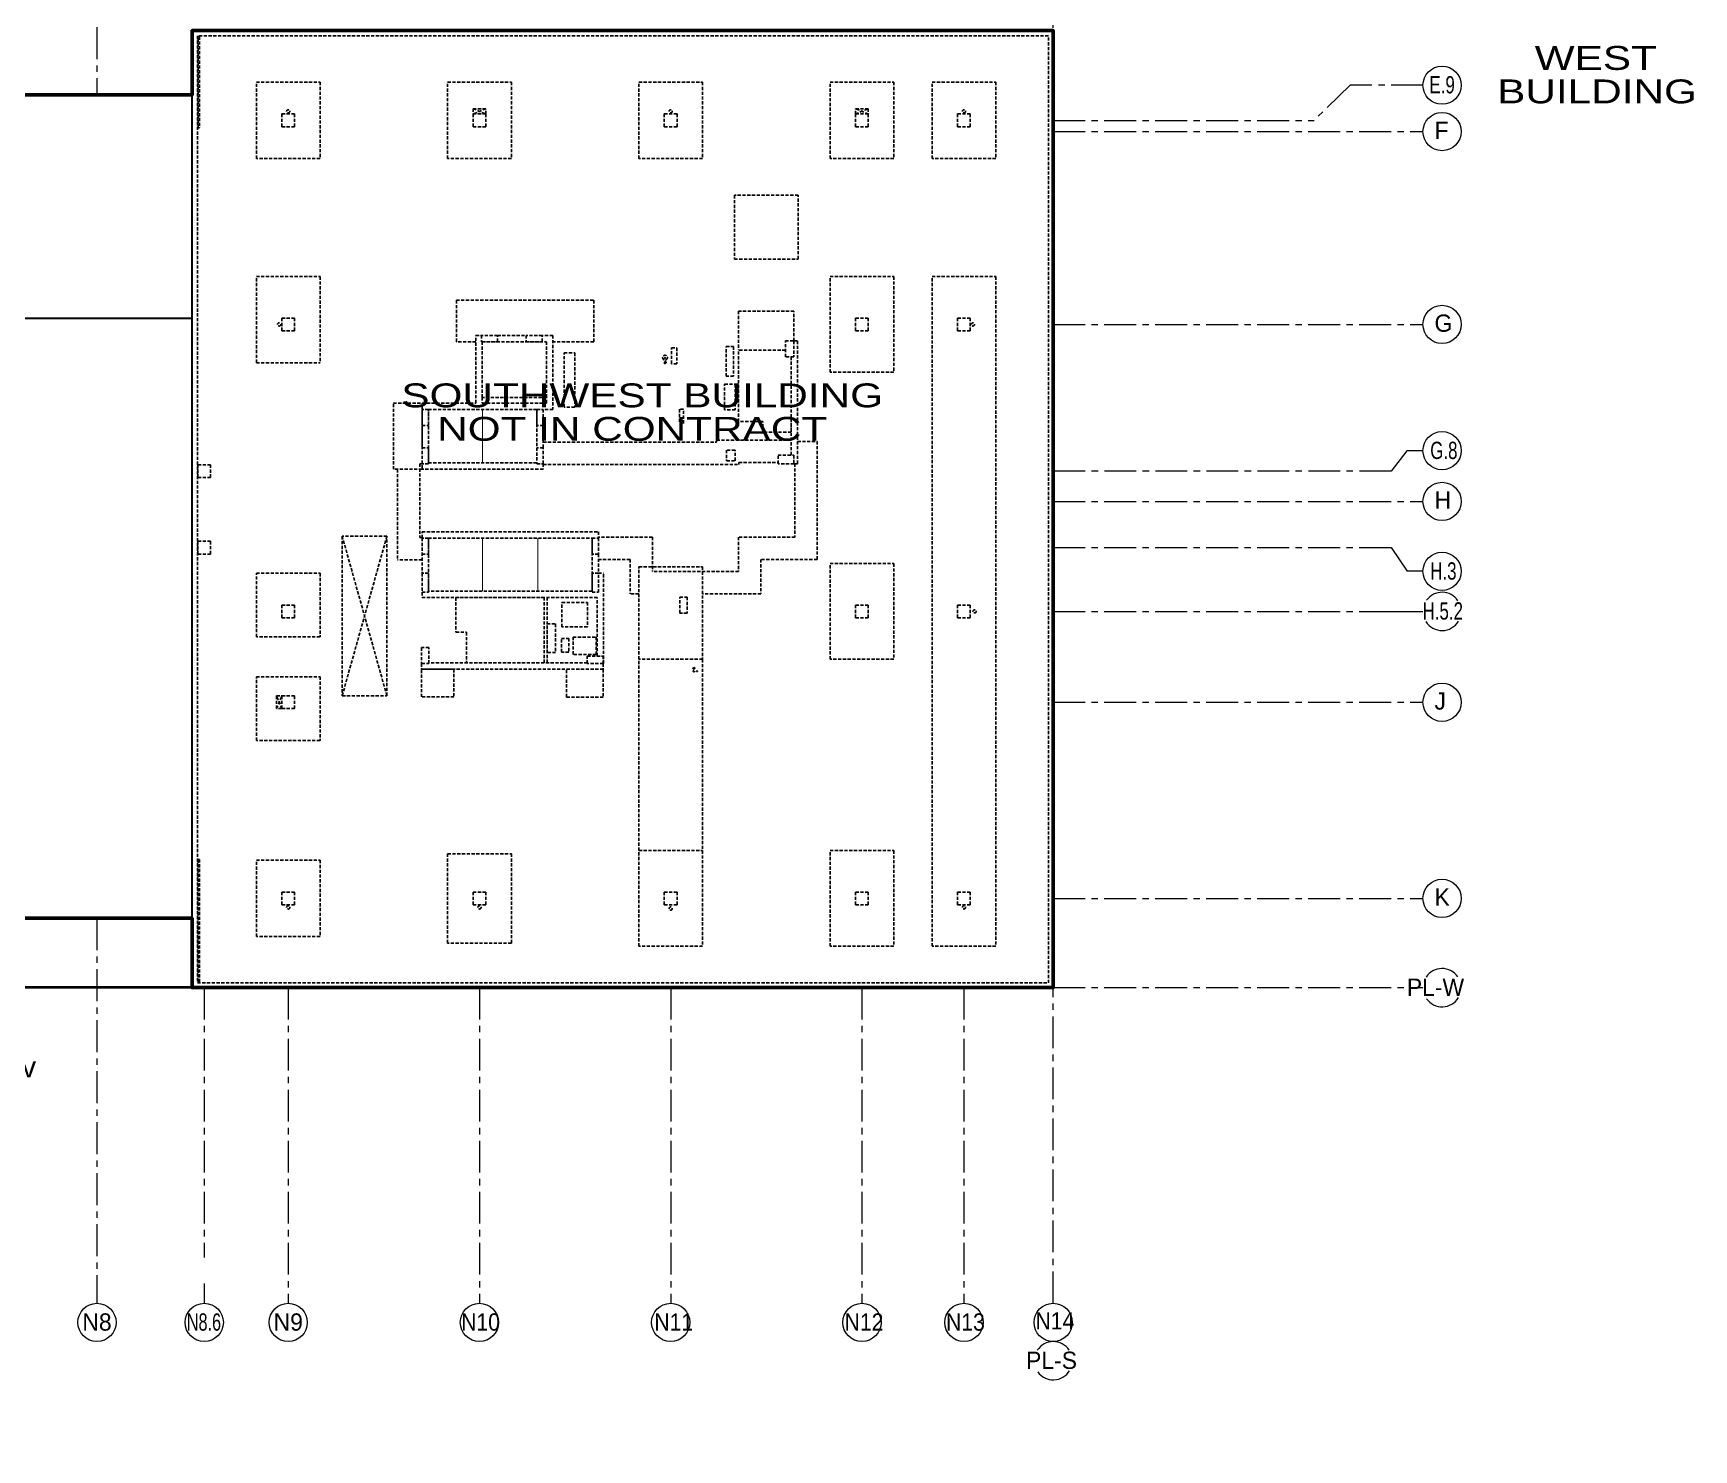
# Model space of a CAD drawing. Header units: inches. Extents: x -26500 to -19632, y -3347 to 2257.
# Drawn here: x -22981 to -19855, y -3347 to -682 of the extents above; entities that cross this region are included whole.
import ezdxf
from ezdxf.enums import TextEntityAlignment as Align

# ---------------------------------------------------------------- set-up
doc = ezdxf.new("R2010")
doc.units = ezdxf.units.IN
doc.header["$LTSCALE"] = 48
doc.header["$MEASUREMENT"] = 0
for name, pattern in [('A105$0$CENTER', [2, 1.25, -0.25, 0.25, -0.25]), ('Matchline$0$DASHED', [0.75, 0.5, -0.25]), ('NB - 9th floor_plan$0$HIDDEN2', [0.1875, 0.125, -0.0625])]:
    doc.linetypes.add(name, pattern=pattern)
for name, color, linetype in [('A105$0$A-ANNO-TEXT', 8, 'Continuous'), ('A105$0$A-ANNO-WEST', 8, 'Continuous'), ('A105$0$A-GRID-1DP0-15', 8, 'Continuous'), ('A105$0$A-GRID-GRD4-9', 8, 'Continuous'), ('A105$0$A-GRID-GRDP0-12', 8, 'Continuous'), ('A105$0$A-GRID-GRDP0-15', 8, 'Continuous'), ('A105$0$A-GRID-ID4-9', 8, 'Continuous'), ('A105$0$A-GRID-IDP0-12', 8, 'Continuous'), ('A105$0$C-PROP', 8, 'Continuous'), ('Matchline$0$Match Line', 5, 'Matchline$0$DASHED'), ('NB - 9th floor_plan$0$stcbeams', 1, 'NB - 9th floor_plan$0$HIDDEN2'), ('NB - 9th floor_plan$0$STCCOLS1', 1, 'NB - 9th floor_plan$0$HIDDEN2'), ('NB - 9th floor_plan$0$STCCOLS2', 1, 'NB - 9th floor_plan$0$HIDDEN2'), ('NB - 9th floor_plan$0$STDROPS', 1, 'NB - 9th floor_plan$0$HIDDEN2'), ('NB - 9th floor_plan$0$STSBEAMS1', 1, 'NB - 9th floor_plan$0$HIDDEN2'), ('NB - 9th floor_plan$0$STSLABEDGE', 1, 'NB - 9th floor_plan$0$HIDDEN2'), ('NB - 9th floor_plan$0$stslabfold', 1, 'NB - 9th floor_plan$0$HIDDEN2'), ('NB - 9th floor_plan$0$STSLABNOTCH', 1, 'NB - 9th floor_plan$0$HIDDEN2'), ('NB - 9th floor_plan$0$STWETSTACK', 1, 'NB - 9th floor_plan$0$HIDDEN2'), ('XREF', 7, 'Continuous')]:
    doc.layers.add(name, color=color, linetype=linetype)
doc.styles.add('A105$0$style-Arial', font='arial.ttf')
doc.styles.add('Matchline$0$Style-arial', font='arial.shx')

# ---------------------------------------------------------------- blocks, each defined once
blk = doc.blocks.new('Matchline')
at = {"layer": 'Matchline$0$Match Line', "color": 5, "lineweight": 0, "transparency": 33554687, "const_width": 4}
for points in [[(-22681, 2080.4), (-22681, -161.9)], [(-23315.6, -250.3), (-23315.6, -3345.5)]]:
    blk.add_lwpolyline(points, dxfattribs=at)
at = {"layer": 'Matchline$0$Match Line', "color": 5, "linetype": 'Continuous', "lineweight": 30, "transparency": 33554687, "char_height": 15, "attachment_point": 7, "rotation": 90, "line_spacing_factor": 0.84, "style": 'Matchline$0$Style-arial'}
for insert in [(-22682.9, 1843.4), (-22682.9, -92), (-23317.5, -423.1), (-23317.5, -2761.9)]:
    blk.add_mtext('{\\W1.2667;Match Line}', dxfattribs=dict(at, insert=insert))
blk = doc.blocks.new('NB - 9th floor_plan')
at = {"layer": 'NB - 9th floor_plan$0$stcbeams', "transparency": 33554687}
for p, q in [((-22147.8, -1377.9), (-22147.8, -1250.4)), ((-22147.8, -1250.4, 0), (-22137, -1250.4, 0)), ((-22002.8, -1250.4, 0), (-22023, -1250.4, 0)), ((-22002.8, -1250.4, 0), (-22002.8, -1389.9, 0)), ((-22135.8, -1367.3, 0), (-22135.8, -1377.9, 0)), ((-22249, -1389.9, -0.3), (-22249, -1377.9, -0.3)), ((-22249, -1377.9), (-22147.8, -1377.9)), ((-22002.8, -1389.9), (-22021.2, -1389.9)), ((-22249, -1502.4), (-22249, -1491.9)), ((-22021, -1491.9), (-22021, -1502.4)), ((-22021, -1502.4), (-22249, -1502.4)), ((-22249, -1659.6, 0), (-22249, -1697.6, 0)), ((-21917, -1661.9, 0), (-21917, -1697.9, 0)), ((-21917, -1697.9, 0), (-21907.4, -1697.9, 0)), ((-21907.4, -1867.9), (-21907.4, -1697.9)), ((-22249, -1733.9, 0), (-22249, -1743.8, 0)), ((-22249, -1743.8), (-21919.4, -1743.8)), ((-22013.6, -1866.6), (-22013.6, -1743.8)), ((-21919.4, -1853.9), (-21919.4, -1743.8)), ((-22250, -1868, 0), (-22250, -1878.6, 0)), ((-21938, -1866.6), (-22236, -1866.6)), ((-21908, -1867.9), (-21908, -1878.6)), ((-21908, -1867.9), (-21907.4, -1867.9)), ((-21908, -1878.6), (-22250, -1878.6))]:
    blk.add_line(p, q, dxfattribs=at)
for points, elevation in [([(-22107, -1250.4), (-22053, -1250.4)], 0), ([(-22249, -1461.9), (-22249, -1419.9)], -0.3), ([(-22249, -1631.9), (-22249, -1619.9)], 0), ([(-22249, -1619.9), (-21917, -1619.9), (-21917, -1631.9)], 0)]:
    blk.add_lwpolyline(points, dxfattribs=dict(at, elevation=elevation))
for points in [[(-21549, -1260.9), (-21542.2, -1260.9), (-21542.2, -1491.9), (-21547.2, -1491.9)], [(-22135.8, -1377.9), (-22014.6, -1377.9), (-22014.6, -1367.3)], [(-22021, -1419.9), (-22021, -1463.6)], [(-21554.2, -1415.6), (-21554.2, -1475.9)]]:
    blk.add_lwpolyline(points, dxfattribs=at)
at = {"layer": 'NB - 9th floor_plan$0$STCCOLS1', "transparency": 33554687}
for points in [[(-22513, -833.9), (-22489, -833.9), (-22489, -857.9), (-22513, -857.9)], [(-22153, -833.9), (-22129, -833.9), (-22129, -857.9), (-22153, -857.9)], [(-21793, -833.9), (-21769, -833.9), (-21769, -857.9), (-21793, -857.9)], [(-21433, -833.9), (-21409, -833.9), (-21409, -857.9), (-21433, -857.9)], [(-21241, -857.9), (-21217, -857.9), (-21217, -833.9), (-21241, -833.9)], [(-22513, -1217.9), (-22489, -1217.9), (-22489, -1241.9), (-22513, -1241.9)], [(-21433, -1241.9), (-21409, -1241.9), (-21409, -1217.9), (-21433, -1217.9)], [(-21241, -1241.9), (-21217, -1241.9), (-21217, -1217.9), (-21241, -1217.9)], [(-21565, -1260.9), (-21549, -1260.9), (-21549, -1290.9), (-21565, -1290.9)], [(-22021, -1461.9), (-22033, -1461.9), (-22033, -1491.9), (-22021, -1491.9)], [(-21549, -1491.9), (-21579, -1491.9), (-21579, -1475.9), (-21549, -1475.9)], [(-21750, -1772.9), (-21764, -1772.9), (-21764, -1742.9), (-21750, -1742.9)], [(-22513, -1757.9), (-22489, -1757.9), (-22489, -1781.9), (-22513, -1781.9)], [(-21433, -1781.9), (-21409, -1781.9), (-21409, -1757.9), (-21433, -1757.9)], [(-21241, -1781.9), (-21217, -1781.9), (-21217, -1757.9), (-21241, -1757.9)], [(-21908, -1867.9), (-21938, -1867.9), (-21938, -1853.9), (-21908, -1853.9)], [(-22513, -1928.9), (-22489, -1928.9), (-22489, -1952.9), (-22513, -1952.9)], [(-22513, -2297.9), (-22489, -2297.9), (-22489, -2321.9), (-22513, -2321.9)], [(-22153, -2297.9), (-22129, -2297.9), (-22129, -2321.9), (-22153, -2321.9)], [(-21793, -2297.9), (-21769, -2297.9), (-21769, -2321.9), (-21793, -2321.9)], [(-21433, -2297.9), (-21409, -2297.9), (-21409, -2321.9), (-21433, -2321.9)], [(-21241, -2297.9), (-21217, -2297.9), (-21217, -2321.9), (-21241, -2321.9)]]:
    blk.add_lwpolyline(points, close=True, dxfattribs=at)
for points, elevation in [([(-22107, -1250.4), (-22137, -1250.4), (-22137, -1262.4), (-22107, -1262.4)], 0), ([(-22053, -1262.4), (-22023, -1262.4), (-22023, -1250.4), (-22053, -1250.4)], 0), ([(-22249, -1419.9), (-22237, -1419.9), (-22237, -1389.9), (-22249, -1389.9)], -0.3), ([(-22021, -1419.9), (-22033, -1419.9), (-22033, -1389.9), (-22021, -1389.9)], 0), ([(-22249, -1461.9), (-22237, -1461.9), (-22237, -1491.9), (-22249, -1491.9)], -0.3), ([(-22249, -1661.9), (-22237, -1661.9), (-22237, -1631.9), (-22249, -1631.9)], 0), ([(-21917, -1661.9), (-21929, -1661.9), (-21929, -1631.9), (-21917, -1631.9)], 0), ([(-22249, -1733.9), (-22237, -1733.9), (-22237, -1697.9), (-22249, -1697.9)], 0), ([(-21929, -1733.9), (-21917, -1733.9), (-21917, -1697.9), (-21929, -1697.9)], 0), ([(-22250, -1867.9), (-22236, -1867.9), (-22236, -1837.9), (-22250, -1837.9)], 0)]:
    blk.add_lwpolyline(points, close=True, dxfattribs=dict(at, elevation=elevation))
at = {"layer": 'NB - 9th floor_plan$0$STCCOLS2', "transparency": 33554687}
for points in [[(-22671, -1493.9), (-22647, -1493.9), (-22647, -1517.9), (-22671, -1517.9)], [(-22671, -1637.9), (-22647, -1637.9), (-22647, -1661.9), (-22671, -1661.9)]]:
    blk.add_lwpolyline(points, close=True, dxfattribs=at)
at = {"layer": 'NB - 9th floor_plan$0$STDROPS', "transparency": 33554687}
for p, q in [((-22561, -1301.9), (-22441, -1301.9)), ((-22561, -1697.9), (-22441, -1697.9))]:
    blk.add_line(p, q, dxfattribs=at)
for points in [[(-22561, -917.9), (-22561, -773.9), (-22441, -773.9), (-22441, -917.9)], [(-22201, -917.9), (-22201, -773.9), (-22081, -773.9), (-22081, -917.9)], [(-21841, -917.9), (-21841, -773.9), (-21721, -773.9), (-21721, -917.9)], [(-21481, -917.9), (-21481, -773.9), (-21361, -773.9), (-21361, -917.9)], [(-21289, -917.9), (-21289, -773.9), (-21169, -773.9), (-21169, -917.9)], [(-21481, -1319.9), (-21481, -1139.9), (-21361, -1139.9), (-21361, -1319.9)], [(-21289, -2399.9), (-21289, -1139.9), (-21169, -1139.9), (-21169, -2399.9)], [(-21841, -1859.9), (-21841, -1685.9), (-21721, -1685.9), (-21721, -1859.9)], [(-21481, -1859.9), (-21481, -1679.9), (-21361, -1679.9), (-21361, -1859.9)], [(-22561, -1892.9), (-22441, -1892.9), (-22441, -2012.9), (-22561, -2012.9)], [(-21977, -1878.6), (-21908, -1878.6), (-21908, -1931), (-21977, -1931)], [(-22561, -2381.9), (-22561, -2237.9), (-22441, -2237.9), (-22441, -2381.9)], [(-22201, -2393.9), (-22201, -2225.9), (-22081, -2225.9), (-22081, -2393.9)], [(-21841, -2399.9), (-21841, -2219.9), (-21721, -2219.9), (-21721, -2399.9)], [(-21481, -2399.9), (-21481, -2219.9), (-21361, -2219.9), (-21361, -2399.9)]]:
    blk.add_lwpolyline(points, close=True, dxfattribs=at)
for points in [[(-22561, -1301.9), (-22561, -1139.9), (-22441, -1139.9), (-22441, -1301.9)], [(-21549, -1260.9), (-21549, -1204.8), (-21653.2, -1204.8), (-21653.2, -1278.1)], [(-22441, -1697.9), (-22441, -1817.9), (-22561, -1817.9), (-22561, -1697.9)], [(-21841, -2219.9), (-21841, -1859.9)], [(-21721, -1859.9), (-21721, -2219.9)]]:
    blk.add_lwpolyline(points, dxfattribs=at)
at = {"layer": 'NB - 9th floor_plan$0$STDROPS', "transparency": 33554687, "elevation": 0}
blk.add_lwpolyline([(-22147.8, -1262.4), (-22184.5, -1262.4), (-22184.5, -1184.4), (-21925.9, -1184.4), (-21925.9, -1262.4), (-22002.8, -1262.4)], dxfattribs=at)
at = {"layer": 'NB - 9th floor_plan$0$STDROPS', "transparency": 33554687}
for points, elevation in [([(-22303, -1377.9), (-22249, -1377.9), (-22249, -1502.4), (-22303, -1502.4)], -0.3), ([(-22250, -1878.6), (-22189, -1878.6), (-22189, -1930.9), (-22250, -1930.9)], 0)]:
    blk.add_lwpolyline(points, close=True, dxfattribs=dict(at, elevation=elevation))
at = {"layer": 'NB - 9th floor_plan$0$STSBEAMS1', "linetype": 'Continuous', "ltscale": 0.4, "transparency": 33554687, "const_width": 2, "elevation": 0}
for points in [[(-22135.1, -1490.4), (-22135.1, -1389.9)], [(-22135.2, -1731.8), (-22135.2, -1631.9)], [(-22031.2, -1731.8), (-22031.1, -1631.9)]]:
    blk.add_lwpolyline(points, dxfattribs=at)
at = {"layer": 'NB - 9th floor_plan$0$STSLABEDGE', "transparency": 33554687}
for p, q in [((-21565, -1278.1), (-21653.2, -1278.1)), ((-21653.2, -1412.6), (-21653.2, -1278.1)), ((-22249, -1492.1), (-22253.3, -1492.1)), ((-22253.3, -1492.1), (-22253.3, -1631.1)), ((-22021, -1493.3), (-21652.7, -1493.3)), ((-21652.7, -1489.7), (-21579, -1489.7)), ((-21652.7, -1493.3), (-21652.7, -1489.7)), ((-21549, -1491.9), (-21547.2, -1491.9)), ((-21547.2, -1491.9), (-21547.2, -1630.1, 0)), ((-22249, -1631.1, 0), (-22253.3, -1631.1, 0)), ((-21815.5, -1630.1, 0), (-21917, -1630.1, 0)), ((-21917, -1631.9, 0), (-21917, -1630.1, 0)), ((-21917, -1630.1, 0), (-21917, -1631.9, 0)), ((-21815.5, -1630.1, 0), (-21815.5, -1694.7, 0)), ((-21547.2, -1630.1), (-21653.2, -1630.1)), ((-21653.2, -1630.1, 0), (-21653.2, -1694.7, 0)), ((-21653.2, -1694.7, 0), (-21815.5, -1694.7, 0)), ((-22185.3, -1743.8), (-22185.3, -1809.1)), ((-22018.9, -1743.8), (-22185.3, -1743.8)), ((-22185.3, -1743.8), (-22185.3, -1809.1)), ((-22018.9, -1743.8), (-22185.3, -1743.8)), ((-22018.9, -1866.6), (-22018.9, -1743.8)), ((-22185.3, -1809.1), (-22165.3, -1809.1)), ((-22185.3, -1809.1), (-22165.3, -1809.1)), ((-22165.3, -1809.1), (-22165.3, -1866.6)), ((-22018.9, -1866.6), (-22165.3, -1866.6))]:
    blk.add_line(p, q, dxfattribs=at)
at = {"layer": 'NB - 9th floor_plan$0$STSLABEDGE', "linetype": 'NB - 9th floor_plan$0$HIDDEN2', "transparency": 33554687}
for p, q in [((-22399.4, -1928.5), (-22315.3, -1628.5)), ((-22315.3, -1928.5), (-22399.4, -1628.5))]:
    blk.add_line(p, q, dxfattribs=at)
at = {"layer": 'NB - 9th floor_plan$0$STSLABEDGE', "transparency": 33554687}
for points in [[(-21070, -686.9), (-22672, -686.9), (-22672, -2468.9), (-21070, -2468.9)], [(-21779.4, -1273.9), (-21769.4, -1273.9), (-21769.4, -1303.9), (-21779.4, -1303.9)], [(-21676.6, -1271.4), (-21662.6, -1271.4), (-21662.6, -1327.4), (-21676.6, -1327.4)], [(-21981.6, -1283.3), (-21961.6, -1283.3), (-21961.6, -1385.3), (-21981.6, -1385.3)], [(-21679.6, -1342.4), (-21659.6, -1342.4), (-21659.6, -1390.4), (-21679.6, -1390.4)], [(-22237, -1389.9), (-22033, -1389.9), (-22033, -1490.4), (-22237, -1490.4)], [(-21764.7, -1416.3), (-21756.7, -1416.3), (-21756.7, -1389.3), (-21764.7, -1389.3)], [(-21675.8, -1486.3), (-21659.8, -1486.3), (-21659.8, -1466.3), (-21675.8, -1466.3)], [(-22237, -1631.9), (-21929, -1631.9), (-21929, -1731.8), (-22237, -1731.8)], [(-21985.8, -1753), (-21937.8, -1753), (-21937.8, -1799), (-21985.8, -1799)], [(-22013.6, -1793.5), (-21997.6, -1793.5), (-21997.6, -1847.5), (-22013.6, -1847.5)], [(-21986.8, -1820.6), (-21972.8, -1820.6), (-21972.8, -1846.6), (-21986.8, -1846.6)], [(-21964.8, -1818.3), (-21921.4, -1818.3), (-21921.4, -1850.8), (-21964.8, -1850.8)]]:
    blk.add_lwpolyline(points, close=True, dxfattribs=at)
at = {"layer": 'NB - 9th floor_plan$0$STSLABEDGE', "linetype": 'NB - 9th floor_plan$0$HIDDEN2', "transparency": 33554687, "elevation": 0}
blk.add_lwpolyline([(-21661, -1106.9), (-21541, -1106.9), (-21541, -986.9), (-21661, -986.9)], close=True, dxfattribs=at)
at = {"layer": 'NB - 9th floor_plan$0$STSLABEDGE', "transparency": 33554687, "elevation": 0}
blk.add_lwpolyline([(-22135.7, -1262.4), (-22014.8, -1262.4), (-22014.8, -1367.4), (-22135.7, -1367.4)], close=True, dxfattribs=at)
at = {"layer": 'NB - 9th floor_plan$0$STSLABEDGE', "transparency": 33554687}
blk.add_lwpolyline([(-21554.2, -1290.9), (-21554.2, -1432.6), (-21607.7, -1432.6), (-21607.7, -1412.6), (-21653.2, -1412.6)], dxfattribs=at)
at = {"layer": 'NB - 9th floor_plan$0$STSLABEDGE', "linetype": 'NB - 9th floor_plan$0$HIDDEN2', "transparency": 33554687}
blk.add_lwpolyline([(-22399.4, -1928.5), (-22315.3, -1928.5), (-22315.3, -1628.5), (-22399.4, -1628.5)], close=True, dxfattribs=at)
at = {"layer": 'NB - 9th floor_plan$0$stslabfold', "linetype": 'NB - 9th floor_plan$0$HIDDEN2', "transparency": 33554687}
for p, q in [((-22021, -1451.3), (-21694.7, -1451.3)), ((-21694.7, -1447.7), (-21554.2, -1447.7)), ((-21694.7, -1451.3), (-21694.7, -1447.7)), ((-21542.2, -1449.9), (-21505.2, -1449.9)), ((-21505.2, -1449.9), (-21505.2, -1672.1)), ((-22295.3, -1502.4), (-22295.3, -1673.1)), ((-22249, -1673.1, 0), (-22295.3, -1673.1, 0)), ((-21857.5, -1672.1, 0), (-21917, -1672.1, 0)), ((-21857.5, -1672.1, 0), (-21857.5, -1736.7, 0)), ((-21505.2, -1672.1), (-21611.2, -1672.1)), ((-21611.2, -1672.1, 0), (-21611.2, -1736.7, 0)), ((-21841, -1736.7, 0), (-21857.5, -1736.7, 0)), ((-21611.2, -1736.7, 0), (-21721, -1736.7, 0))]:
    blk.add_line(p, q, dxfattribs=at)
at = {"layer": 'NB - 9th floor_plan$0$STSLABNOTCH', "transparency": 33554687}
for points in [[(-22668, -688.4), (-22668, -859.9), (-22670.5, -859.9), (-22670.5, -688.4)], [(-22670.5, -2236.5), (-22668, -2236.5), (-22668, -2468), (-22670.5, -2468)]]:
    blk.add_lwpolyline(points, close=True, dxfattribs=at)
at = {"layer": 'NB - 9th floor_plan$0$STWETSTACK', "transparency": 33554687}
for p, q in [((-22153, -823.9), (-22129, -833.9)), ((-22129, -823.9), (-22153, -833.9)), ((-21433, -833.9), (-21409, -823.9)), ((-21409, -833.9), (-21433, -823.9)), ((-21794.9, -1295.6), (-21788.6, -1289.2)), ((-21788.6, -1295.6), (-21794.9, -1289.2)), ((-21793.2, -1302.9), (-21790.3, -1300)), ((-21790.3, -1302.9), (-21793.2, -1300)), ((-21736.2, -1877.9), (-21738.7, -1875.4)), ((-21736.2, -1875.4), (-21738.7, -1877.9)), ((-21736.6, -1883.4), (-21738.3, -1881.6)), ((-21736.6, -1881.6), (-21738.3, -1883.4)), ((-21731, -1883), (-21732.1, -1881.9)), ((-21731, -1881.9), (-21732.1, -1883)), ((-22523, -1952.9), (-22513, -1928.9)), ((-22513, -1952.9), (-22523, -1928.9))]:
    blk.add_line(p, q, dxfattribs=at)
for points in [[(-22153, -833.9), (-22129, -833.9), (-22129, -823.9), (-22153, -823.9)], [(-21433, -823.9), (-21409, -823.9), (-21409, -833.9), (-21433, -833.9)], [(-22523, -1928.9), (-22513, -1928.9), (-22513, -1952.9), (-22523, -1952.9)]]:
    blk.add_lwpolyline(points, close=True, dxfattribs=at)
for centre, radius in [((-22501, -828.9), 3), ((-21781, -828.9), 3), ((-21229, -828.9), 3), ((-22518, -1229.9), 3), ((-21212, -1229.9), 3), ((-21791.7, -1292.4), 4.51), ((-21791.7, -1301.4), 2), ((-21209, -1769.9), 3), ((-21737.4, -1876.7), 1.75), ((-21737.4, -1882.5), 1.25), ((-21731.5, -1882.5), 0.75), ((-22501, -2326.9), 3), ((-22141, -2326.9), 3), ((-21781, -2328.9), 3), ((-21229, -2326.9), 3)]:
    blk.add_circle(centre, radius, dxfattribs=at)
blk = doc.blocks.new('A105')
at = {"layer": 'A105$0$A-ANNO-WEST', "lineweight": 30, "transparency": 33554687}
for p, q in [((-22682.0257, -2347.1498), (-22682.0257, -797.9051)), ((-23279.2352, -1218.378, -0.007), (-22682.0257, -1218.378, -0.007))]:
    blk.add_line(p, q, dxfattribs=at)
at = {"layer": 'A105$0$A-ANNO-WEST', "lineweight": 53, "transparency": 33554687, "elevation": -0.0001, "flags": 128}
blk.add_lwpolyline([(-23093.0624, -797.9051), (-22682.0257, -797.9051), (-22682.0257, -676.9042), (-21061.0236, -676.9042), (-21061.0236, -2477.9051), (-22682.0257, -2477.9051), (-22682.0257, -2347.1498), (-22682.0257, -2347.1498), (-23779.0217, -2347.1498), (-23779.0217, -2347.1498), (-23837.3562, -2478.8988), (-25502.0254, -2478.9003), (-25502.0236, -2298.3308), (-25518.812, -2282.5399), (-25684.162, -2209.3266), (-25076.0596, -835.9378), (-24911.085, -908.9844), (-24842.0239, -857.4072), (-24842.0259, -676.9042), (-23039.4874, -676.9057), (-23093.0624, -797.9051)], close=True, dxfattribs=at)
at = {"layer": 'A105$0$A-GRID-1DP0-15', "lineweight": 13, "transparency": 33554687}
for centre in [(-20328.9322, -866.9051), (-20328.9322, -1229.9051), (-20328.9322, -1562.9051), (-20328.9322, -1940.9051), (-20328.9322, -2309.9051), (-22861.0236, -3107.9017), (-22501.0236, -3107.9017), (-22141.0236, -3107.9017), (-21781.0236, -3107.9017), (-21421.0236, -3107.9017), (-21229.0236, -3107.9017), (-21061.0236, -3107.9017)]:
    blk.add_circle(centre, 36, dxfattribs=at)
for centre, start, end in [((-20328.9322, -2477.905), 34.0743428, 146.7799207), ((-20328.9322, -2477.905), 215.420843, 328.567837), ((-21060.7552, -3179.9007), 34.0743428, 146.7799207), ((-21060.7552, -3179.9007), 215.420843, 328.567837)]:
    blk.add_arc(centre, 36, start, end, dxfattribs=at)
at = {"layer": 'A105$0$A-GRID-GRD4-9', "linetype": 'A105$0$CENTER', "lineweight": 0, "transparency": 33554687}
for p, q in [((-20395.3958, -1467.4351), (-20424.6567, -1505.9051)), ((-20364.9322, -1467.4351), (-20395.3958, -1467.4351)), ((-20424.6567, -1505.9051), (-21061.0236, -1505.9051))]:
    blk.add_line(p, q, dxfattribs=at)
at = {"layer": 'A105$0$A-GRID-GRDP0-12', "linetype": 'A105$0$CENTER', "lineweight": 0, "transparency": 33554687}
for p, q in [((-20501.9598, -779.7077), (-20570.0595, -845.9051)), ((-20364.9322, -779.7077), (-20501.9598, -779.7077)), ((-21061.0236, -845.9051), (-20570.0595, -845.9051)), ((-21061.0236, -1649.9051), (-20424.6567, -1649.9051)), ((-20424.6567, -1649.9051), (-20394.5107, -1694.4187)), ((-20364.9322, -1694.4187), (-20394.5107, -1694.4187)), ((-21061.0236, -1769.9051), (-20371.4759, -1769.9051)), ((-20449.2919, -1769.9051), (-20364.9322, -1769.9051)), ((-22659.084, -2477.9051), (-22659.084, -2985.4268)), ((-22659.084, -3034.7295), (-22659.084, -3071.9017))]:
    blk.add_line(p, q, dxfattribs=at)
at = {"layer": 'A105$0$A-GRID-GRDP0-15', "linetype": 'A105$0$CENTER', "lineweight": 0, "transparency": 33554687}
for p, q in [((-22861.0236, 2113.2362), (-22861.0236, -797.9051)), ((-21061.0236, -3071.9017), (-21061.0236, 2112.4438)), ((-21061.0236, -866.9051), (-20364.9322, -866.9051)), ((-21061.0236, -1229.9051), (-20364.9322, -1229.9051)), ((-21061.0236, -1562.9051), (-20364.9322, -1562.9051)), ((-21061.0236, -1940.9051), (-20364.9322, -1940.9051)), ((-21061.0236, -2309.9051), (-20364.9322, -2309.9051)), ((-22861.0236, -2347.1498), (-22861.0236, -3071.9017)), ((-23836.9162, -2477.905), (-22682.0257, -2477.905)), ((-22501.0236, -2477.9051), (-22501.0236, -3071.9017)), ((-22141.0236, -2477.9051), (-22141.0236, -3071.9017)), ((-21781.0236, -2477.9051), (-21781.0236, -3071.9017)), ((-21421.0236, -2477.9051), (-21421.0236, -3071.9017)), ((-21229.0236, -2477.9051), (-21229.0236, -3071.9017)), ((-21061.0236, -2477.905), (-20364.9322, -2477.905))]:
    blk.add_line(p, q, dxfattribs=at)
at = {"layer": 'A105$0$A-GRID-ID4-9', "lineweight": 13, "transparency": 33554687}
blk.add_circle((-20328.9322, -1467.4351), 36, dxfattribs=at)
at = {"layer": 'A105$0$A-GRID-IDP0-12', "lineweight": 13, "transparency": 33554687}
for centre in [(-20328.9322, -779.7077), (-20328.9322, -1694.4187), (-22659.084, -3107.9017)]:
    blk.add_circle(centre, 36, dxfattribs=at)
for start, end in [(33.8699752, 144.3169433), (212.0241309, 329.2571264)]:
    blk.add_arc((-20328.9322, -1769.9051), 36, start, end, dxfattribs=at)
at = {"layer": 'A105$0$C-PROP', "lineweight": 40, "transparency": 33554687, "flags": 128}
blk.add_lwpolyline([(-22682.0257, -2477.905), (-23836.9162, -2477.905)], dxfattribs=at)
at = {"layer": 'A105$0$A-ANNO-TEXT', "lineweight": 13, "transparency": 33554687, "style": 'A105$0$style-Arial', "width": 1.266666}
for s, p in [('WEST', (-20039.594, -728.405)), ('BUILDING', (-20037.2292, -791.405))]:
    blk.add_text(s, height=45, dxfattribs=at).set_placement(p, align=Align.MIDDLE_CENTER)
at = {"layer": 'A105$0$A-ANNO-TEXT', "lineweight": 30, "transparency": 33554687, "style": 'A105$0$style-Arial', "width": 1.266666}
blk.add_text('3RD STREET NW', height=30, dxfattribs=at).set_placement((-23408.9218, -2646.3582))
at = {"layer": 'A105$0$A-ANNO-WEST', "lineweight": 53, "transparency": 33554687, "style": 'A105$0$style-Arial', "width": 1.266666}
for s, p in [('SOUTHWEST BUILDING', (-21834.6864, -1363.3734)), ('NOT IN CONTRACT', (-21853.5569, -1426.3734))]:
    blk.add_text(s, height=45, dxfattribs=at).set_placement(p, align=Align.MIDDLE_CENTER)
at = {"layer": 'A105$0$A-GRID-1DP0-15', "lineweight": 13, "transparency": 33554687, "style": 'A105$0$style-Arial', "width": 0.95}
for s, p in [('F', (-20343.2042, -880.6946)), ('G', (-20343.2042, -1243.6946)), ('H', (-20343.2042, -1576.6946)), ('J', (-20343.2042, -1954.6946)), ('K', (-20343.2042, -2323.6946)), ('PL-W', (-20395.2885, -2493.301)), ('N8', (-22888.4799, -3123.2977)), ('N9', (-22528.4799, -3123.2977)), ('PL-S', (-21112.0302, -3195.2967))]:
    blk.add_text(s, height=32.5, dxfattribs=at).set_placement(p)
at = {"layer": 'A105$0$A-GRID-1DP0-15', "lineweight": 13, "transparency": 33554687, "style": 'A105$0$style-Arial', "width": 0.876923}
for s, p in [('N10', (-22138.9953, -3123.2977)), ('N11', (-21775.2899, -3123.2977)), ('N12', (-21417.1161, -3123.2977)), ('N13', (-21226.2295, -3123.2977)), ('N14', (-21057.8373, -3121.0785))]:
    blk.add_text(s, height=32.5, dxfattribs=at).set_placement(p, align=Align.CENTER)
at = {"layer": 'A105$0$A-GRID-ID4-9', "lineweight": 13, "transparency": 33554687, "style": 'A105$0$style-Arial', "width": 0.701538}
blk.add_text('G.8', height=32.5, dxfattribs=at).set_placement((-20351.2643, -1483.0809))
at = {"layer": 'A105$0$A-GRID-IDP0-12', "lineweight": 13, "transparency": 33554687, "style": 'A105$0$style-Arial', "width": 0.701538}
for s, p in [('E.9', (-20352.7727, -795.1037)), ('H.3', (-20351.2643, -1710.0645)), ('H.5.2', (-20365.7286, -1785.3011))]:
    blk.add_text(s, height=32.5, dxfattribs=at).set_placement(p)
at = {"layer": 'A105$0$A-GRID-IDP0-12', "lineweight": 13, "transparency": 33554687, "style": 'A105$0$style-Arial', "width": 0.672308}
blk.add_text('N8.6', height=32.5, dxfattribs=at).set_placement((-22659.6436, -3123.2977), align=Align.CENTER)

msp = doc.modelspace()

# ---------------------------------------------------------------- block references
at = {"layer": 'XREF', "transparency": 33554467}
msp.add_blockref('A105', (0, 0), dxfattribs=at)
at = {"layer": 'XREF'}
for name in ['Matchline', 'NB - 9th floor_plan']:
    msp.add_blockref(name, (0, 0), dxfattribs=at)

doc.saveas('drawing.dxf')
